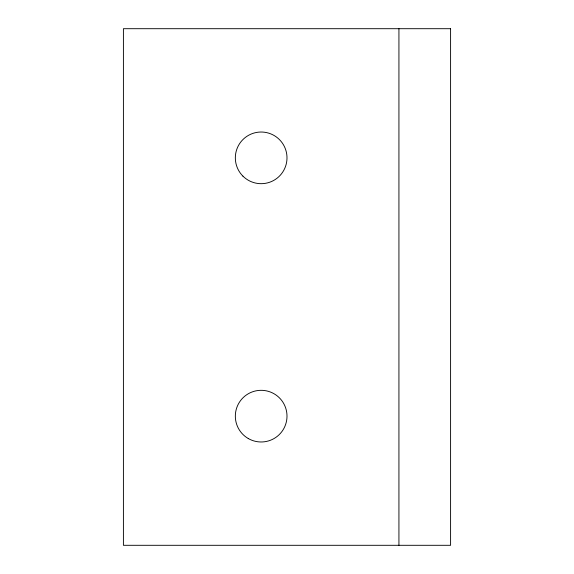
<?xml version="1.0" encoding="UTF-8"?>
<svg xmlns="http://www.w3.org/2000/svg" width="574" height="574" viewBox="0 0 574 574"><rect width="100%" height="100%" fill="white"/><g stroke="black" fill="none" stroke-linecap="round" stroke-linejoin="round"><path stroke-width="0.86" d="M398.93 28.7L398.93 545.3M450.59 28.7L123.41 28.7L123.41 545.3L450.59 545.3L450.59 28.7M242.902 176.118A25.83 25.83 0 0 0 286.117 164.537A25.83 25.83 0 0 0 254.483 132.903A25.83 25.83 0 0 0 242.902 176.118M248.255 438.522A25.83 25.83 0 0 0 287 416.15A25.83 25.83 0 0 0 248.255 393.778A25.83 25.83 0 0 0 248.255 438.522"/></g></svg>
